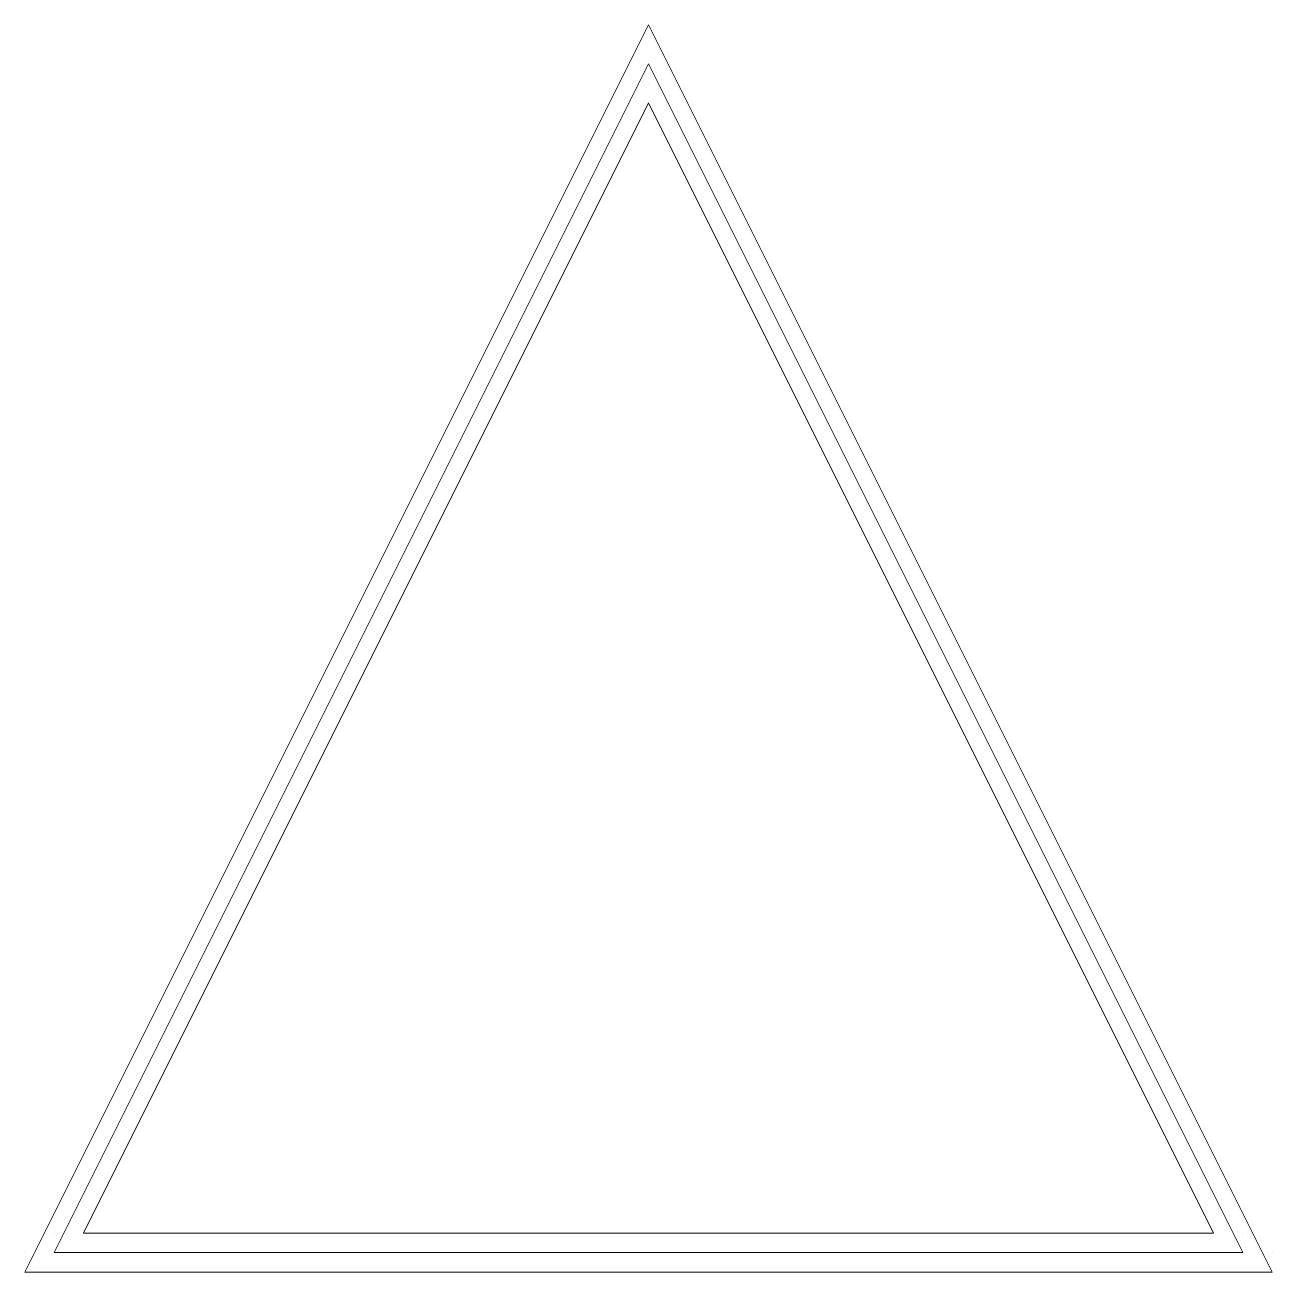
# Model space of a CAD drawing. Extents: x -4 to 4, y -4 to 4.
import ezdxf

# ---------------------------------------------------------------- set-up
doc = ezdxf.new("R2010")
doc.units = 0
doc.header["$MEASUREMENT"] = 0
doc.layers.add('midpoint', color=7, linetype='Continuous')

msp = doc.modelspace()

# ---------------------------------------------------------------- linework, layer by layer
at = {"layer": 'midpoint', "color": 30, "lineweight": 18, "true_color": 0xfe8831}
for points in [[(-4, -4), (0, 4), (4, -4), (-4, -4)], [(0, 3.75), (-3.8125, -3.875), (3.8125, -3.875), (0, 3.75)], [(-3.625, -3.75), (0, 3.5), (3.625, -3.75), (-3.625, -3.75)]]:
    msp.add_lwpolyline(points, dxfattribs=at)
at = {"layer": 'midpoint', "color": 7, "lineweight": 18, "true_color": 0xffffff}
msp.add_lwpolyline([(0, 3.625), (0, 3.625)], dxfattribs=at)
at = {"layer": 'midpoint', "color": 30, "lineweight": 5, "true_color": 0xfe8831}
for points in [[(-3.8125, -3.75), (-3.8125, -3.75)], [(3.8125, -3.75), (3.8125, -3.75)], [(3.875, -4), (-3.875, -4)]]:
    msp.add_lwpolyline(points, dxfattribs=at)
at = {"layer": 'midpoint', "color": 7, "lineweight": 5, "true_color": 0xffffff}
for points in [[(-4, -3.875), (-4, -3.875)], [(4, -3.875), (4, -3.875)]]:
    msp.add_lwpolyline(points, dxfattribs=at)

doc.saveas('drawing.dxf')
